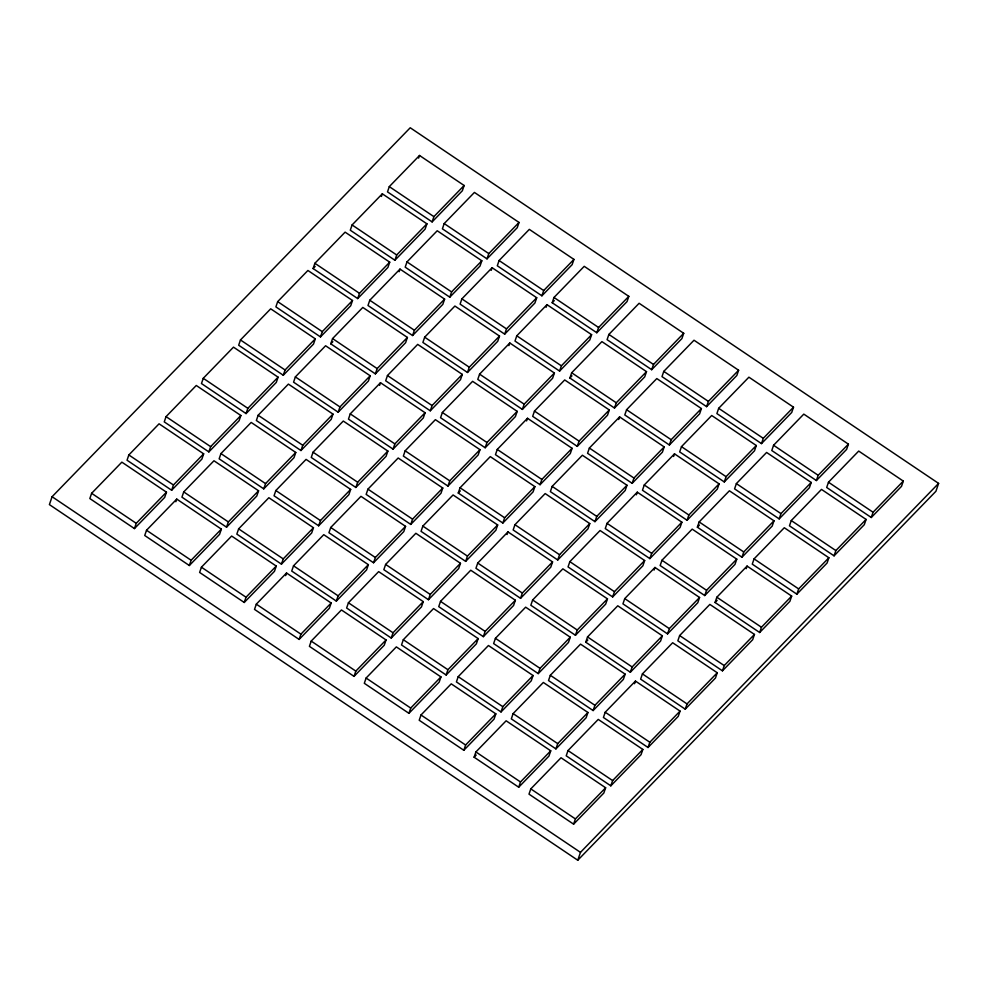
<?xml version="1.0" encoding="UTF-8"?>
<svg xmlns="http://www.w3.org/2000/svg" width="988" height="988" viewBox="0 0 988 988"><rect width="100%" height="100%" fill="white"/><g stroke="black" fill="none" stroke-linecap="round" stroke-linejoin="round"><path stroke-width="1.48" d="M52.08 496.717L49.4 504.609L577.77 860.239L935.92 491.283L938.6 483.391L410.23 127.761L52.08 496.717L580.462 852.36L577.77 860.239M91.625 493.296L89.834 498.557L134.442 528.58L164.675 497.433L166.466 492.172L121.857 462.149L91.625 493.296L136.233 523.319L134.442 528.58M128.835 454.962L127.044 460.223L171.653 490.246L201.885 459.099L203.664 453.838L159.068 423.815L128.835 454.962L173.443 484.985L171.653 490.246M166.046 416.627L164.255 421.888L208.863 451.911L239.084 420.764L240.874 415.503L196.279 385.481L166.046 416.627L210.642 446.65L208.863 451.911M146.52 530.247L144.73 535.508L189.338 565.519L219.571 534.372L221.361 529.123L176.753 499.101L146.52 530.247L191.129 560.27L189.338 565.519M203.256 378.293L201.466 383.554L246.061 413.577L276.294 382.43L278.085 377.169L233.489 347.146L203.256 378.293L247.852 408.316L246.061 413.577M175.864 501.731L176.753 499.101M183.731 491.913L181.94 497.174L226.548 527.184L256.781 496.05L258.572 490.789L213.964 460.766L183.731 491.913L228.339 521.936L226.548 527.184M240.467 339.958L238.676 345.22L283.272 375.242L313.505 344.096L315.296 338.835L270.7 308.812L240.467 339.958L285.063 369.981L283.272 375.242M220.942 453.578L219.151 458.84L263.759 488.862L293.992 457.716L295.77 452.455L251.174 422.432L220.942 453.578L265.537 483.601L263.759 488.862M277.677 301.624L275.887 306.885L320.483 336.908L350.715 305.761L352.506 300.5L307.91 270.477L277.677 301.624L322.273 331.647L320.483 336.908M201.416 567.198L199.625 572.447L244.234 602.47L274.466 571.323L276.257 566.075L231.649 536.052L201.416 567.198L246.024 597.221L244.234 602.47M258.152 415.244L256.361 420.505L300.957 450.528L331.19 419.381L332.981 414.12L288.385 384.097L258.152 415.244L302.748 445.267L300.957 450.528M313.097 268.551L314.876 263.29L345.108 232.143L389.717 262.166L387.926 267.427L357.693 298.574L313.097 268.551L315.172 266.402M238.627 528.864L236.836 534.113L281.444 564.136L311.677 532.989L313.468 527.74L268.86 497.717L238.627 528.864L283.235 558.887L281.444 564.136M295.363 376.91L293.572 382.171L338.168 412.194L368.401 381.047L370.191 375.786L325.595 345.763L295.363 376.91L339.958 406.933L338.168 412.194M352.086 224.955L350.295 230.216L394.904 260.239L425.136 229.093L426.927 223.831L382.319 193.809L352.086 224.955L396.694 254.978L394.904 260.239M275.837 490.53L274.047 495.778L318.655 525.801L348.888 494.655L350.666 489.406L306.07 459.383L275.837 490.53L320.433 520.553L318.655 525.801M330.782 343.836L332.573 338.575L362.806 307.429L407.402 337.451L405.611 342.713L375.378 373.859L330.782 343.836L332.857 341.687M381.43 196.439L382.319 193.809M389.297 186.621L387.506 191.882L432.114 221.905L462.347 190.758L464.138 185.497L419.53 155.474L389.297 186.621L433.905 216.644L432.114 221.905M357.693 298.574L359.484 293.312L389.717 262.166M256.312 604.15L254.521 609.398L299.129 639.421L329.362 608.275L331.153 603.026L286.545 573.003L256.312 604.15L300.92 634.16L299.129 639.421M313.048 452.195L311.257 457.456L355.853 487.467L386.086 456.32L387.876 451.071L343.281 421.049L313.048 452.195L357.644 482.218L355.853 487.467M369.771 300.241L367.993 305.502L412.589 335.525L442.822 304.378L444.612 299.117L400.004 269.094L369.771 300.241L414.38 330.264L412.589 335.525M418.64 158.105L419.53 155.474M285.656 575.621L286.545 573.003M293.522 565.815L291.732 571.064L336.34 601.087L366.573 569.94L368.363 564.691L323.755 534.669L293.522 565.815L338.131 595.838L336.34 601.087M350.258 413.861L348.468 419.122L393.063 449.132L423.296 417.986L425.087 412.737L380.491 382.714L350.258 413.861L394.854 443.884L393.063 449.132M399.115 271.725L400.004 269.094M406.982 261.906L405.191 267.168L449.799 297.19L480.032 266.044L481.823 260.783L437.215 230.76L406.982 261.906L451.59 291.929L449.799 297.19M375.378 373.859L377.169 368.598L407.402 337.451M330.733 527.481L328.942 532.73L373.55 562.752L403.783 531.606L405.562 526.357L360.966 496.334L330.733 527.481L375.341 557.504L373.55 562.752M379.59 385.345L380.491 382.714M387.469 375.526L385.678 380.788L430.274 410.798L460.507 379.664L462.298 374.403L417.702 344.38L387.469 375.526L432.065 405.549L430.274 410.798M444.192 223.572L442.402 228.833L487.01 258.856L517.243 227.709L519.033 222.448L474.425 192.425L444.192 223.572L488.801 253.595L487.01 258.856M311.208 641.089L309.417 646.35L354.025 676.372L384.258 645.226L386.049 639.965L341.44 609.954L311.208 641.089L355.816 671.111L354.025 676.372M367.944 489.146L366.153 494.395L410.761 524.418L440.994 493.271L442.772 488.023L398.176 458L367.944 489.146L412.539 519.169L410.761 524.418M424.667 337.192L422.889 342.453L467.485 372.476L497.717 341.329L499.508 336.068L454.9 306.045L424.667 337.192L469.275 367.215L467.485 372.476M348.418 602.766L346.627 608.015L391.236 638.038L421.468 606.891L423.259 601.63L378.651 571.62L348.418 602.766L393.026 632.777L391.236 638.038M405.154 450.812L403.363 456.061L447.959 486.084L478.192 454.937L479.983 449.688L435.387 419.665L405.154 450.812L449.75 480.835L447.959 486.084M461.878 298.858L460.099 304.119L504.695 334.142L534.928 302.995L536.719 297.734L492.11 267.711L461.878 298.858L506.486 328.881L504.695 334.142M385.629 564.432L383.838 569.681L428.446 599.704L458.679 568.557L460.47 563.296L415.862 533.285L385.629 564.432L430.237 594.443L428.446 599.704M442.365 412.478L440.574 417.726L485.17 447.749L515.403 416.603L517.193 411.354L472.597 381.331L442.365 412.478L486.961 442.501L485.17 447.749M491.221 270.342L492.11 267.711M499.088 260.523L497.297 265.784L541.906 295.807L572.138 264.661L573.929 259.399L529.321 229.377L499.088 260.523L543.696 290.546L541.906 295.807M366.103 678.04L364.313 683.301L408.921 713.324L439.154 682.177L440.944 676.916L396.336 646.893L366.103 678.04L410.712 708.063L408.921 713.324M422.839 526.098L421.049 531.346L465.657 561.369L495.89 530.223L497.668 524.961L453.072 494.951L422.839 526.098L467.435 556.108L465.657 561.369M479.575 374.143L477.784 379.404L522.38 409.415L552.613 378.268L554.404 373.019L509.808 342.997L479.575 374.143L524.171 404.166L522.38 409.415M403.314 639.705L401.523 644.966L446.131 674.989L476.364 643.843L478.155 638.581L433.547 608.559L403.314 639.705L447.922 669.728L446.131 674.989M458.259 493.012L460.05 487.763L490.283 456.617L534.879 486.639L533.088 491.888L502.855 523.035L458.259 493.012L460.346 490.863M508.906 345.627L509.808 342.997M516.773 335.809L514.995 341.07L559.591 371.08L589.824 339.934L591.614 334.685L547.006 304.662L516.773 335.809L561.382 365.832L559.591 371.08M440.525 601.371L438.734 606.632L483.342 636.655L513.575 605.508L515.366 600.247L470.757 570.224L440.525 601.371L485.133 631.394L483.342 636.655M497.26 449.429L495.47 454.678L540.066 484.7L570.298 453.554L572.089 448.305L527.493 418.282L497.26 449.429L541.856 479.452L540.066 484.7M546.117 307.293L547.006 304.662M552.193 302.736L553.984 297.474L584.217 266.328L628.825 296.351L627.034 301.599L596.801 332.746L552.193 302.736L554.28 300.587M420.999 714.991L419.208 720.252L463.817 750.275L494.049 719.128L495.84 713.867L451.232 683.844L420.999 714.991L465.607 745.014L463.817 750.275M477.735 563.037L475.944 568.298L520.553 598.32L550.785 567.174L552.564 561.913L507.968 531.89L477.735 563.037L522.331 593.059L520.553 598.32M526.592 420.913L527.493 418.282M534.471 411.094L532.68 416.343L577.276 446.366L607.509 415.219L609.3 409.971L564.704 379.948L534.471 411.094L579.067 441.117L577.276 446.366M502.855 523.035L504.646 517.774L534.879 486.639M458.21 676.657L456.419 681.918L501.027 711.94L531.26 680.794L533.051 675.533L488.443 645.51L458.21 676.657L502.818 706.679L501.027 711.94M507.066 534.52L507.968 531.89M514.946 524.702L513.155 529.963L557.751 559.986L587.984 528.839L589.774 523.578L545.178 493.568L514.946 524.702L559.541 554.725L557.751 559.986M569.891 378.009L571.669 372.76L601.902 341.613L646.51 371.636L644.719 376.885L614.487 408.032L569.891 378.009L571.966 375.86M596.801 332.746L598.592 327.497L628.825 296.351M495.42 638.322L493.63 643.583L538.238 673.606L568.471 642.459L570.261 637.198L525.653 607.175L495.42 638.322L540.028 668.345L538.238 673.606M552.156 486.38L550.365 491.629L594.961 521.652L625.194 490.505L626.985 485.244L582.389 455.233L552.156 486.38L596.752 516.391L594.961 521.652M608.88 334.426L607.089 339.674L651.697 369.697L681.93 338.551L683.721 333.302L639.113 303.279L608.88 334.426L653.488 364.449L651.697 369.697M474.104 757.203L475.895 751.942L506.128 720.795L550.736 750.818L548.945 756.079L518.712 787.214L474.104 757.203L476.191 755.054M532.631 599.988L530.84 605.249L575.448 635.272L605.681 604.125L607.472 598.864L562.864 568.841L532.631 599.988L577.239 630.011L575.448 635.272M589.367 448.046L587.576 453.294L632.172 483.317L662.405 452.171L664.195 446.909L619.6 416.899L589.367 448.046L633.963 478.056L632.172 483.317M614.487 408.032L616.277 402.783L646.51 371.636M513.105 713.608L511.315 718.869L555.923 748.892L586.156 717.745L587.946 712.484L543.338 682.461L513.105 713.608L557.714 743.631L555.923 748.892M569.841 561.653L568.051 566.914L612.659 596.937L642.892 565.791L644.67 560.529L600.074 530.507L569.841 561.653L614.437 591.676L612.659 596.937M618.698 419.517L619.6 416.899M626.577 409.711L624.787 414.96L669.382 444.983L699.615 413.836L701.406 408.575L656.798 378.565L626.577 409.711L671.173 439.722L669.382 444.983M550.316 675.273L548.525 680.534L593.133 710.557L623.366 679.411L625.157 674.149L580.549 644.127L550.316 675.273L594.924 705.296L593.133 710.557M607.052 523.319L605.261 528.58L649.857 558.603L680.09 527.456L681.881 522.195L637.285 492.172L607.052 523.319L651.648 553.342L649.857 558.603M518.712 787.214L520.503 781.965L550.736 750.818M663.775 371.377L661.997 376.626L706.593 406.648L736.826 375.502L738.616 370.253L694.008 340.23L663.775 371.377L708.384 401.4L706.593 406.648M530.791 788.893L529 794.142L573.608 824.165L603.841 793.018L605.632 787.769L561.023 757.747L530.791 788.893L575.399 818.916L573.608 824.165M585.736 642.2L587.527 636.939L617.759 605.792L662.368 635.815L660.577 641.076L630.344 672.223L585.736 642.2L587.823 640.051M636.383 494.803L637.285 492.172M644.262 484.985L642.472 490.246L687.068 520.268L717.3 489.122L719.091 483.861L674.495 453.838L644.262 484.985L688.858 515.007L687.068 520.268M568.001 750.559L566.21 755.808L610.819 785.831L641.051 754.684L642.842 749.435L598.234 719.412L568.001 750.559L612.609 780.582L610.819 785.831M624.737 598.605L622.946 603.866L667.555 633.888L697.787 602.742L699.566 597.481L654.97 567.458L624.737 598.605L669.333 628.627L667.555 633.888M673.594 456.468L674.495 453.838M681.473 446.65L679.682 451.911L724.278 481.934L754.511 450.787L756.302 445.526L711.706 415.503L681.473 446.65L726.069 476.673L724.278 481.934M605.212 712.225L603.421 717.486L648.029 747.496L678.262 716.349L680.053 711.101L635.445 681.078L605.212 712.225L649.82 742.247L648.029 747.496M654.068 570.088L654.97 567.458M661.948 560.27L660.157 565.531L704.753 595.554L734.986 564.407L736.776 559.146L692.18 529.123L661.948 560.27L706.544 590.293L704.753 595.554M718.671 408.316L716.893 413.577L761.489 443.6L791.721 412.453L793.512 407.192L748.904 377.181L718.671 408.316L763.279 438.339L761.489 443.6M630.344 672.223L632.135 666.962L662.368 635.815M634.555 683.708L635.445 681.078M642.422 673.89L640.632 679.151L685.24 709.162L715.473 678.015L717.263 672.766L672.655 642.743L642.422 673.89L687.03 703.913L685.24 709.162M697.367 527.197L699.158 521.936L729.391 490.789L773.987 520.812L772.196 526.073L741.963 557.22L697.367 527.197L699.455 525.048M679.633 635.556L677.842 640.817L722.45 670.827L752.683 639.693L754.462 634.432L709.866 604.409L679.633 635.556L724.229 665.579L722.45 670.827M736.369 483.601L734.578 488.862L779.174 518.885L809.407 487.739L811.197 482.477L766.602 452.455L736.369 483.601L780.965 513.624L779.174 518.885M715.053 602.482L716.843 597.221L747.076 566.075L791.672 596.097L789.881 601.359L759.661 632.505L715.053 602.482L717.14 600.334M773.567 445.267L771.789 450.528L816.384 480.551L846.617 449.404L848.408 444.143L803.8 414.12L773.567 445.267L818.175 475.29L816.384 480.551M741.963 557.22L743.754 551.959L773.987 520.812M746.175 568.705L747.076 566.075M754.054 558.887L752.263 564.148L796.859 594.171L827.092 563.024L828.883 557.763L784.287 527.74L754.054 558.887L798.65 588.91L796.859 594.171M791.265 520.553L789.474 525.814L834.07 555.836L864.302 524.69L866.093 519.429L821.497 489.406L791.265 520.553L835.86 550.575L834.07 555.836M759.661 632.505L761.439 627.244L791.672 596.097M828.475 482.218L826.684 487.479L871.28 517.502L901.513 486.355L903.304 481.094L858.708 451.071L828.475 482.218L873.071 512.241L871.28 517.502M136.233 523.319L166.466 492.172M173.443 484.985L203.664 453.838M210.642 446.65L240.874 415.503M247.852 408.316L278.085 377.169M285.063 369.981L315.296 338.835M322.273 331.647L352.506 300.5M396.694 254.978L426.927 223.831M433.905 216.644L464.138 185.497M191.129 560.27L221.361 529.123M228.339 521.936L258.572 490.789M265.537 483.601L295.77 452.455M302.748 445.267L332.981 414.12M339.958 406.933L370.191 375.786M414.38 330.264L444.612 299.117M451.59 291.929L481.823 260.783M488.801 253.595L519.033 222.448M246.024 597.221L276.257 566.075M283.235 558.887L313.468 527.74M320.433 520.553L350.666 489.406M357.644 482.218L387.876 451.071M394.854 443.884L425.087 412.737M432.065 405.549L462.298 374.403M469.275 367.215L499.508 336.068M506.486 328.881L536.719 297.734M543.696 290.546L573.929 259.399M300.92 634.16L331.153 603.026M338.131 595.838L368.363 564.691M375.341 557.504L405.562 526.357M412.539 519.169L442.772 488.023M449.75 480.835L479.983 449.688M486.961 442.501L517.193 411.354M524.171 404.166L554.404 373.019M561.382 365.832L591.614 334.685M355.816 671.111L386.049 639.965M393.026 632.777L423.259 601.63M430.237 594.443L460.47 563.296M467.435 556.108L497.668 524.961M541.856 479.452L572.089 448.305M579.067 441.117L609.3 409.971M653.488 364.449L683.721 333.302M410.712 708.063L440.944 676.916M447.922 669.728L478.155 638.581M485.133 631.394L515.366 600.247M522.331 593.059L552.564 561.913M559.541 554.725L589.774 523.578M596.752 516.391L626.985 485.244M633.963 478.056L664.195 446.909M671.173 439.722L701.406 408.575M708.384 401.4L738.616 370.253M465.607 745.014L495.84 713.867M502.818 706.679L533.051 675.533M540.028 668.345L570.261 637.198M577.239 630.011L607.472 598.864M614.437 591.676L644.67 560.529M651.648 553.342L681.881 522.195M688.858 515.007L719.091 483.861M726.069 476.673L756.302 445.526M763.279 438.339L793.512 407.192M557.714 743.631L587.946 712.484M594.924 705.296L625.157 674.149M669.333 628.627L699.566 597.481M706.544 590.293L736.776 559.146M780.965 513.624L811.197 482.477M818.175 475.29L848.408 444.143M575.399 818.916L605.632 787.769M612.609 780.582L642.842 749.435M649.82 742.247L680.053 711.101M687.03 703.913L717.263 672.766M724.229 665.579L754.462 634.432M798.65 588.91L828.883 557.763M835.86 550.575L866.093 519.429M873.071 512.241L903.304 481.094M580.462 852.36L938.6 483.391M553.984 297.474L598.592 327.497M571.669 372.76L616.277 402.783M314.876 263.29L359.484 293.312M699.158 521.936L743.754 551.959M332.573 338.575L377.169 368.598M716.843 597.221L761.439 627.244M460.05 487.763L504.646 517.774M587.527 636.939L632.135 666.962M475.895 751.942L520.503 781.965"/></g></svg>
